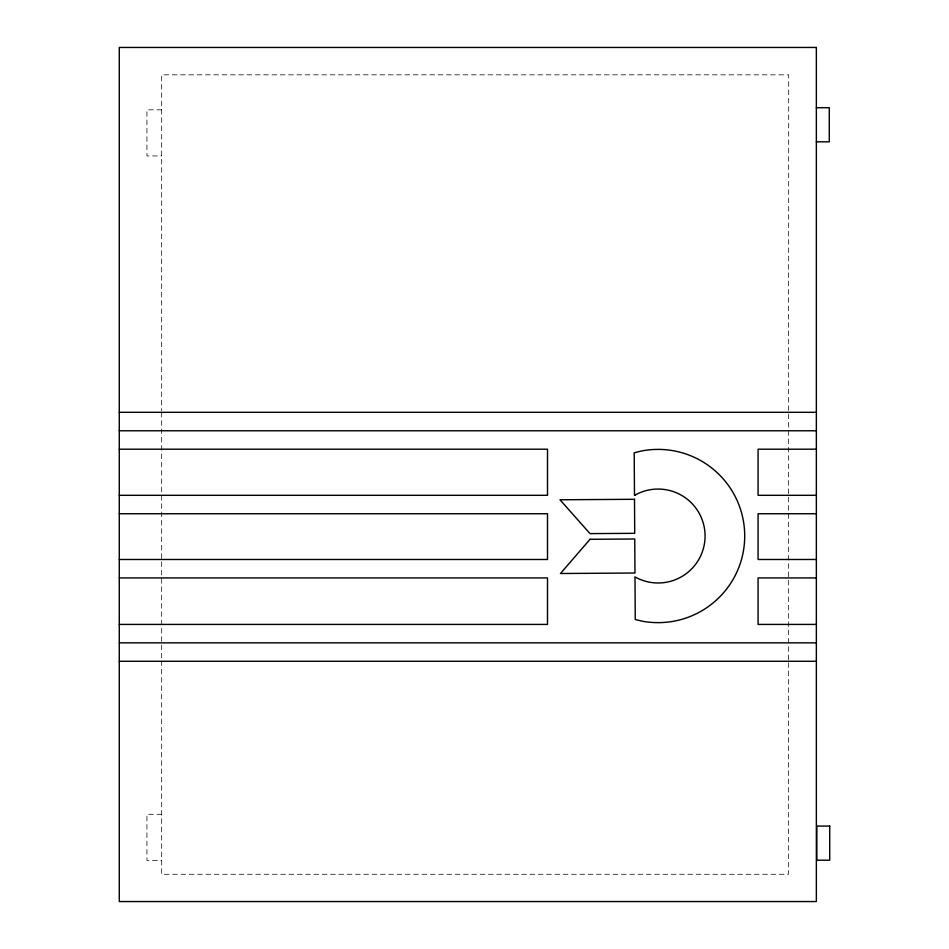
<?xml version="1.0" encoding="UTF-8"?>
<svg xmlns="http://www.w3.org/2000/svg" width="949" height="949" viewBox="0 0 949 949"><rect width="100%" height="100%" fill="white"/><g stroke="black" fill="none" stroke-linecap="round" stroke-linejoin="round"><path stroke-width="0.71" stroke-dasharray="4.75 3.56" d="M161.686 109.835L146.929 109.835L146.929 155.944L161.686 155.944M161.686 814.301L146.929 814.301L146.929 860.399L161.686 860.399M788.595 659.792L788.69 74.841L161.686 74.841L161.686 410.834M788.595 662.758L788.595 874.278L161.686 874.278L161.686 661.275M161.686 412.317L161.686 659.792"/><path stroke-width="1.42" d="M816.354 107.712L829.272 107.712L829.272 141.828L816.354 141.828M119.277 412.317L816.354 412.317M119.277 430.763L816.354 430.763M119.277 449.197L547.502 449.197L547.502 495.307L119.277 495.307M816.354 449.197L758.073 449.197L758.073 495.307L816.354 495.307M119.277 513.741L547.502 513.741L547.502 559.483L119.277 559.483M816.354 513.741L758.073 513.741L758.073 559.483L816.354 559.483M119.277 577.929L547.502 577.929L547.502 624.418L119.277 624.418M816.354 577.929L758.073 577.929L758.073 624.418L816.354 624.418M119.277 642.853L816.354 642.853M119.277 661.275L816.354 661.275M590.041 539.281L560.468 573.504L634.964 573.03L634.751 538.996L590.041 539.281M635.7 494.737L634.478 495.473L634.205 452.827L640.658 451.166A86.62 86.62 0 0 1 744.716 535.461A86.62 86.62 0 0 1 641.738 621.085L635.261 619.507L634.988 576.85L636.221 577.585A46.976 46.976 0 0 0 705.071 535.722A46.976 46.976 0 0 0 635.7 494.737M634.501 499.293L559.993 499.767L590.005 533.611L634.715 533.326L634.501 499.293M816.354 47.45L119.277 47.45L119.277 901.55L816.354 901.55L816.354 47.45M829.723 826.081L816.816 826.081L816.816 860.197L829.723 860.197L829.723 826.081"/></g></svg>
